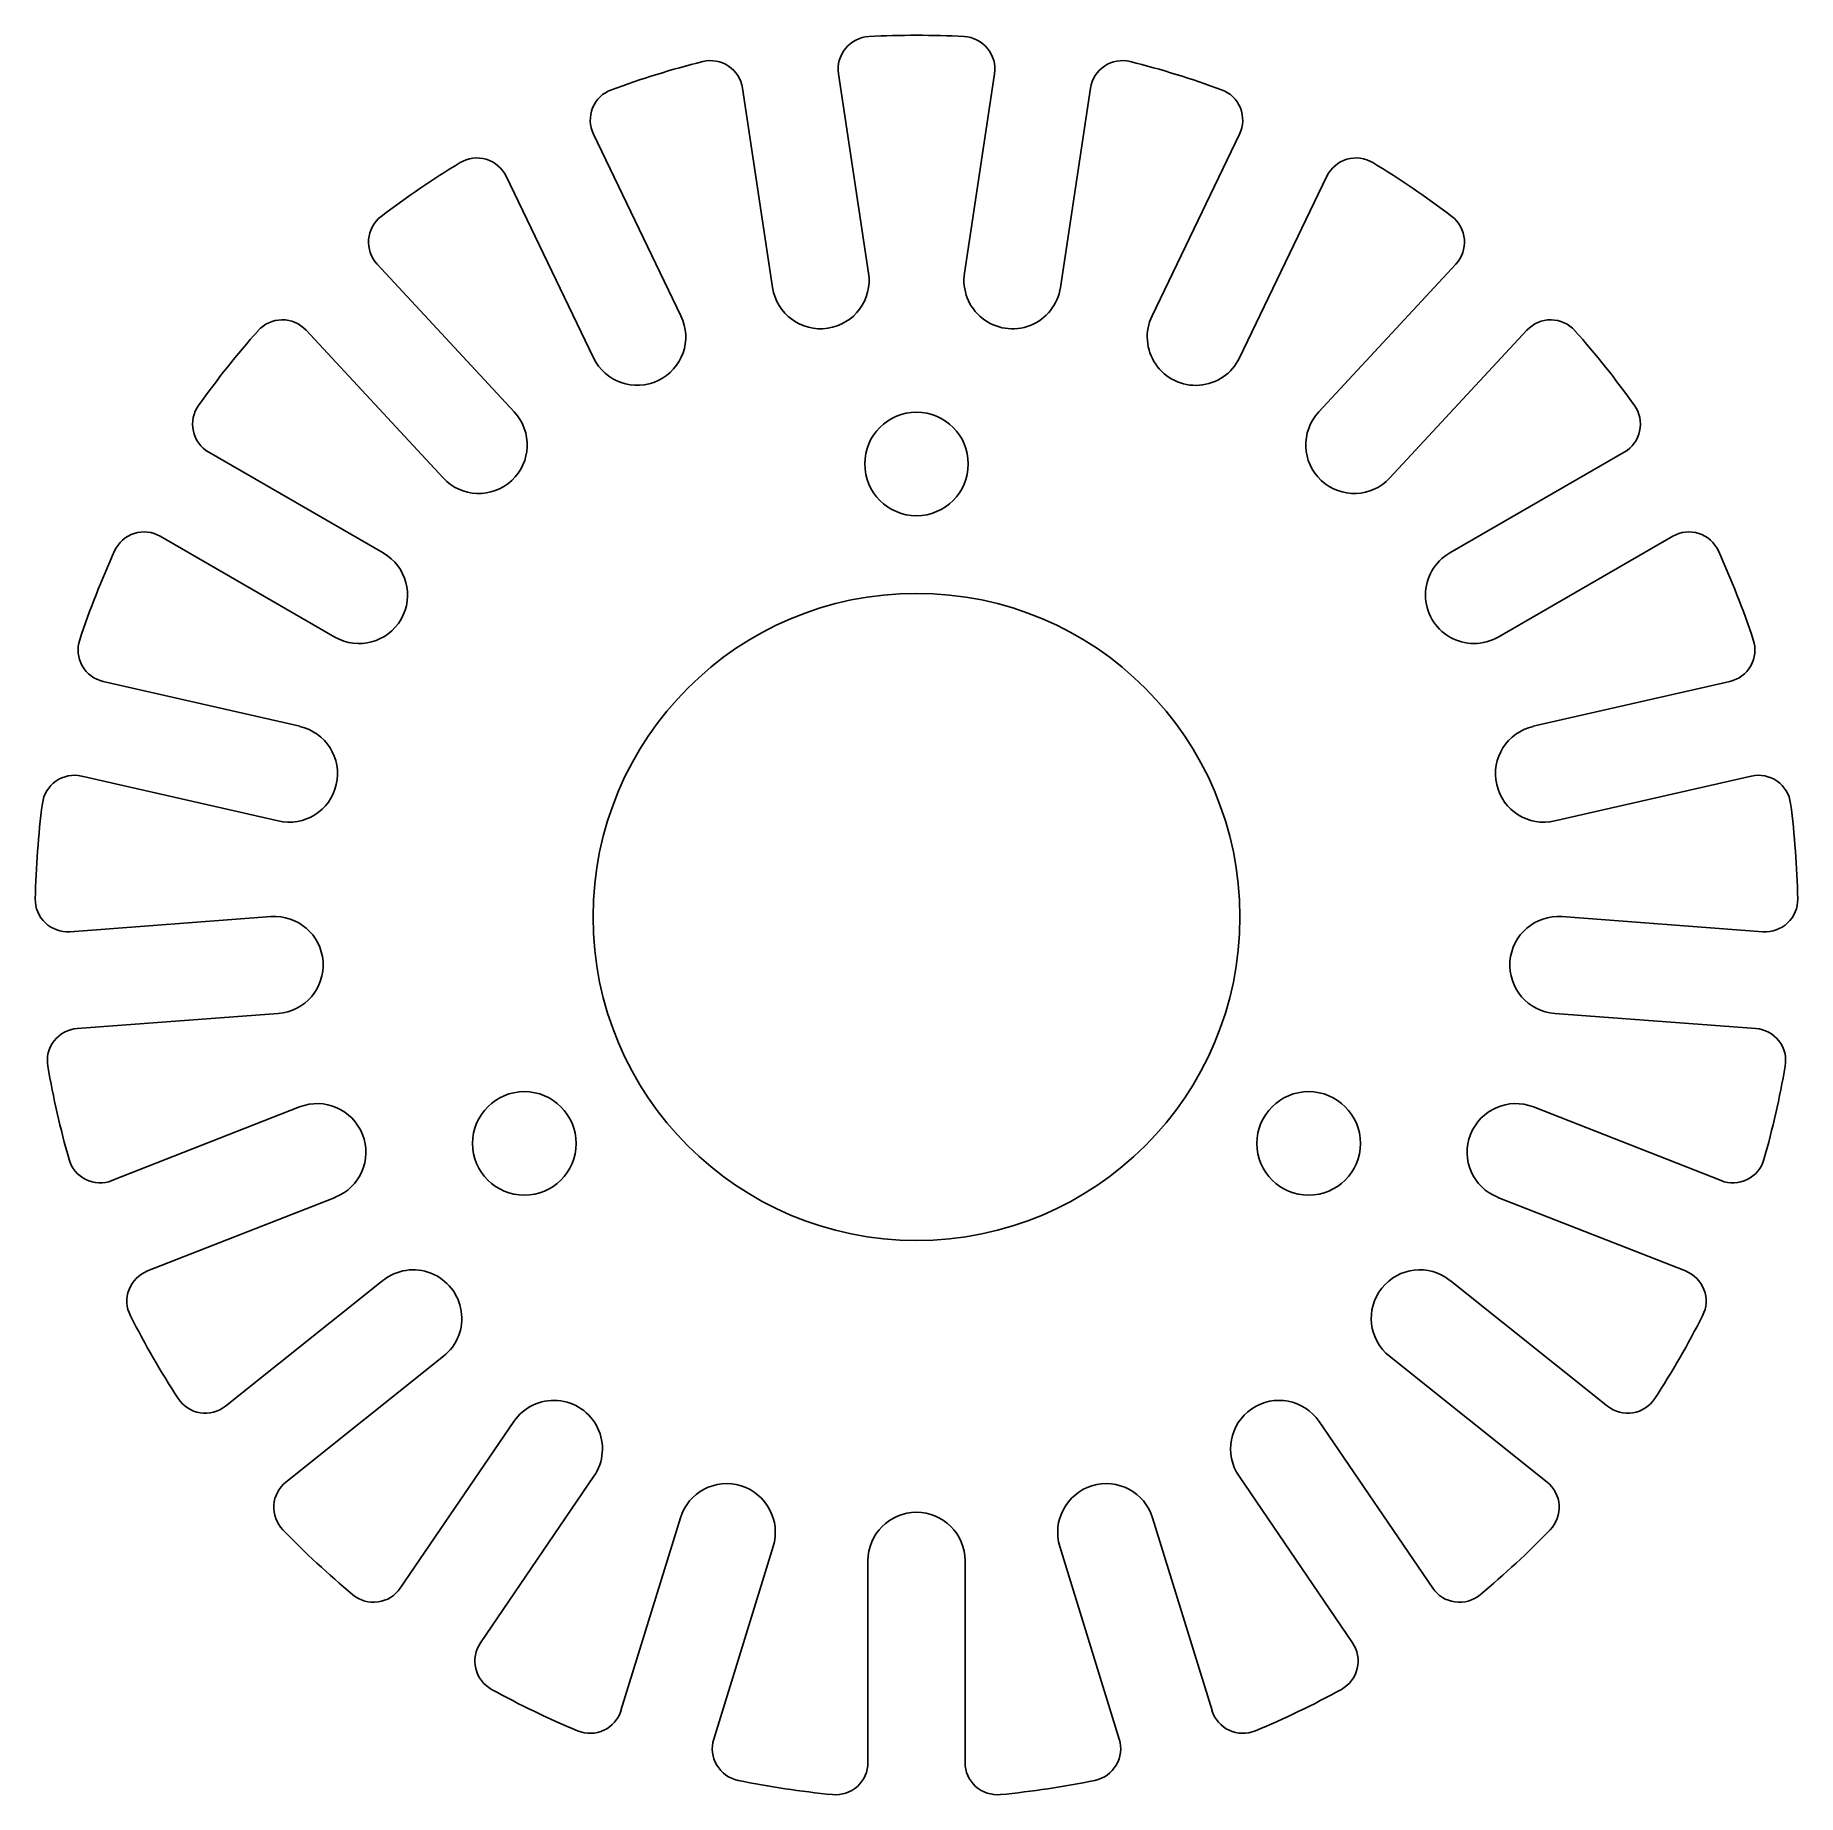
# Model space of a CAD drawing. Extents: x -27.2 to 27.2, y -27.1 to 27.2.
import ezdxf

# ---------------------------------------------------------------- set-up
doc = ezdxf.new("R2010")
doc.units = 0
doc.layers.add('VISIBLE', color=7, linetype='CONTINUOUS')

msp = doc.modelspace()

# ---------------------------------------------------------------- linework, layer by layer
at = {"layer": 'VISIBLE'}
for p, q in [((-5.378, 25.615), (-4.449, 19.454)), ((-2.411, 26.062), (-1.483, 19.901)), ((2.411, 26.062), (1.483, 19.901)), ((5.378, 25.615), (4.449, 19.454)), ((-9.986, 24.194), (-7.283, 18.58)), ((9.986, 24.194), (7.283, 18.58)), ((-12.689, 22.892), (-9.986, 17.278)), ((12.689, 22.892), (9.986, 17.278)), ((-16.674, 20.175), (-12.436, 15.608)), ((16.674, 20.175), (12.436, 15.608)), ((-18.873, 18.135), (-14.635, 13.567)), ((18.873, 18.135), (14.635, 13.567)), ((-21.88, 14.364), (-16.484, 11.249)), ((21.88, 14.364), (16.484, 11.249)), ((-23.38, 11.766), (-17.984, 8.651)), ((23.38, 11.766), (17.984, 8.651)), ((-25.142, 7.277), (-19.067, 5.891)), ((25.142, 7.277), (19.067, 5.891)), ((-25.809, 4.352), (-19.735, 2.966)), ((25.809, 4.352), (19.735, 2.966)), ((-26.17, -0.457), (-19.956, 0.009)), ((26.17, -0.457), (19.956, 0.009)), ((-25.946, -3.449), (-19.732, -2.983)), ((25.946, -3.449), (19.732, -2.983)), ((-24.872, -8.15), (-19.072, -5.874)), ((24.872, -8.15), (19.072, -5.874)), ((-23.776, -10.943), (-17.976, -8.667)), ((23.776, -10.943), (17.976, -8.667)), ((-21.365, -15.119), (-16.494, -11.235)), ((21.365, -15.119), (16.494, -11.235)), ((-19.495, -17.465), (-14.623, -13.58)), ((19.495, -17.465), (14.623, -13.58)), ((-15.959, -20.745), (-12.449, -15.597)), ((15.959, -20.745), (12.449, -15.597)), ((-13.481, -22.435), (-9.971, -17.287)), ((13.481, -22.435), (9.971, -17.287)), ((-9.136, -24.528), (-7.299, -18.574)), ((9.136, -24.528), (7.299, -18.574)), ((-6.269, -25.412), (-4.432, -19.458)), ((6.269, -25.412), (4.432, -19.458)), ((-1.5, -26.131), (-1.5, -19.9)), ((1.5, -26.131), (1.5, -19.9))]:
    msp.add_line(p, q, dxfattribs=at)
for centre, radius in [((0, 14), 1.6), ((0, 0), 10), ((-12.124, -7), 1.6), ((12.124, -7), 1.6)]:
    msp.add_circle(centre, radius, dxfattribs=at)
for centre, radius, start, end in [((0, 0), 27.25, 86.8936, 93.1064), ((-1.422, 26.211), 1, 93.1064, 188.5714), ((1.422, 26.211), 1, 351.4286, 86.8936), ((0, 0), 27.25, 104.0365, 110.2493), ((-6.367, 25.466), 1, 8.5714, 104.0365), ((6.367, 25.466), 1, 75.9635, 171.4286), ((0, 0), 27.25, 69.7507, 75.9635), ((-9.085, 24.628), 1, 110.2493, 205.7143), ((9.085, 24.628), 1, 334.2857, 69.7507), ((-13.59, 22.458), 1, 25.7143, 121.1793), ((13.59, 22.458), 1, 58.8207, 154.2857), ((0, 0), 27.25, 121.1793, 127.3921), ((0, 0), 27.25, 52.6079, 58.8207), ((-15.941, 20.856), 1, 127.3921, 222.8571), ((15.941, 20.856), 1, 317.1429, 52.6079), ((-2.966, 19.678), 1.5, 188.5714, 8.5714), ((2.966, 19.678), 1.5, 171.4286, 351.4286), ((-8.634, 17.929), 1.5, 205.7143, 25.7143), ((8.634, 17.929), 1.5, 154.2857, 334.2857), ((0, 0), 27.25, 138.3222, 144.535), ((-19.606, 17.455), 1, 42.8571, 138.3222), ((19.606, 17.455), 1, 41.6778, 137.1429), ((0, 0), 27.25, 35.465, 41.6778), ((-21.38, 15.23), 1, 144.535, 240), ((21.38, 15.23), 1, 300, 35.465), ((-13.535, 14.588), 1.5, 222.8571, 42.8571), ((13.535, 14.588), 1.5, 137.1429, 317.1429), ((-23.88, 10.9), 1, 60, 155.465), ((23.88, 10.9), 1, 24.535, 120), ((0, 0), 27.25, 155.465, 161.6778), ((-17.234, 9.95), 1.5, 240, 60), ((17.234, 9.95), 1.5, 120, 300), ((0, 0), 27.25, 18.3222, 24.535), ((-24.919, 8.252), 1, 161.6778, 257.1429), ((24.919, 8.252), 1, 282.8571, 18.3222), ((-19.401, 4.428), 1.5, 257.1429, 77.1429), ((19.401, 4.428), 1.5, 102.8571, 282.8571), ((-26.032, 3.377), 1, 77.1429, 172.6079), ((26.032, 3.377), 1, 7.3921, 102.8571), ((0, 0), 27.25, 172.6079, 178.8207), ((0, 0), 27.25, 1.1793, 7.3921), ((-26.244, 0.54), 1, 178.8207, 274.2857), ((26.244, 0.54), 1, 265.7143, 1.1793), ((-19.844, -1.487), 1.5, 274.2857, 94.2857), ((19.844, -1.487), 1.5, 85.7143, 265.7143), ((-25.871, -4.446), 1, 94.2857, 189.7507), ((25.871, -4.446), 1, 350.2493, 85.7143), ((0, 0), 27.25, 189.7507, 195.9635), ((0, 0), 27.25, 344.0365, 350.2493), ((-18.524, -7.27), 1.5, 291.4286, 111.4286), ((18.524, -7.27), 1.5, 68.5714, 248.5714), ((-25.238, -7.219), 1, 195.9635, 291.4286), ((25.238, -7.219), 1, 248.5714, 344.0365), ((-23.411, -11.874), 1, 111.4286, 206.8936), ((-15.558, -12.407), 1.5, 308.5714, 128.5714), ((15.558, -12.407), 1.5, 51.4286, 231.4286), ((23.411, -11.874), 1, 333.1064, 68.5714), ((0, 0), 27.25, 206.8936, 213.1064), ((0, 0), 27.25, 326.8936, 333.1064), ((-21.989, -14.338), 1, 213.1064, 308.5714), ((-11.21, -16.442), 1.5, 325.7143, 145.7143), ((11.21, -16.442), 1.5, 34.2857, 214.2857), ((21.989, -14.338), 1, 231.4286, 326.8936), ((-18.871, -18.247), 1, 128.5714, 224.0365), ((-5.866, -19.016), 1.5, 342.8571, 162.8571), ((5.866, -19.016), 1.5, 17.1429, 197.1429), ((18.871, -18.247), 1, 315.9635, 51.4286), ((0, -19.9), 1.5, 0, 180), ((0, 0), 27.25, 224.0365, 230.2493), ((0, 0), 27.25, 309.7507, 315.9635), ((-16.786, -20.182), 1, 230.2493, 325.7143), ((16.786, -20.182), 1, 214.2857, 309.7507), ((-12.654, -22.998), 1, 145.7143, 241.1793), ((12.654, -22.998), 1, 298.8207, 34.2857), ((0, 0), 27.25, 241.1793, 247.3921), ((0, 0), 27.25, 292.6079, 298.8207), ((-10.091, -24.233), 1, 247.3921, 342.8571), ((10.091, -24.233), 1, 197.1429, 292.6079), ((-5.313, -25.707), 1, 162.8571, 258.3222), ((5.313, -25.707), 1, 281.6778, 17.1429), ((-2.5, -26.131), 1, 264.535, 0), ((2.5, -26.131), 1, 180, 275.465), ((0, 0), 27.25, 258.3222, 264.535), ((0, 0), 27.25, 275.465, 281.6778)]:
    msp.add_arc(centre, radius, start, end, dxfattribs=at)

doc.saveas('drawing.dxf')
